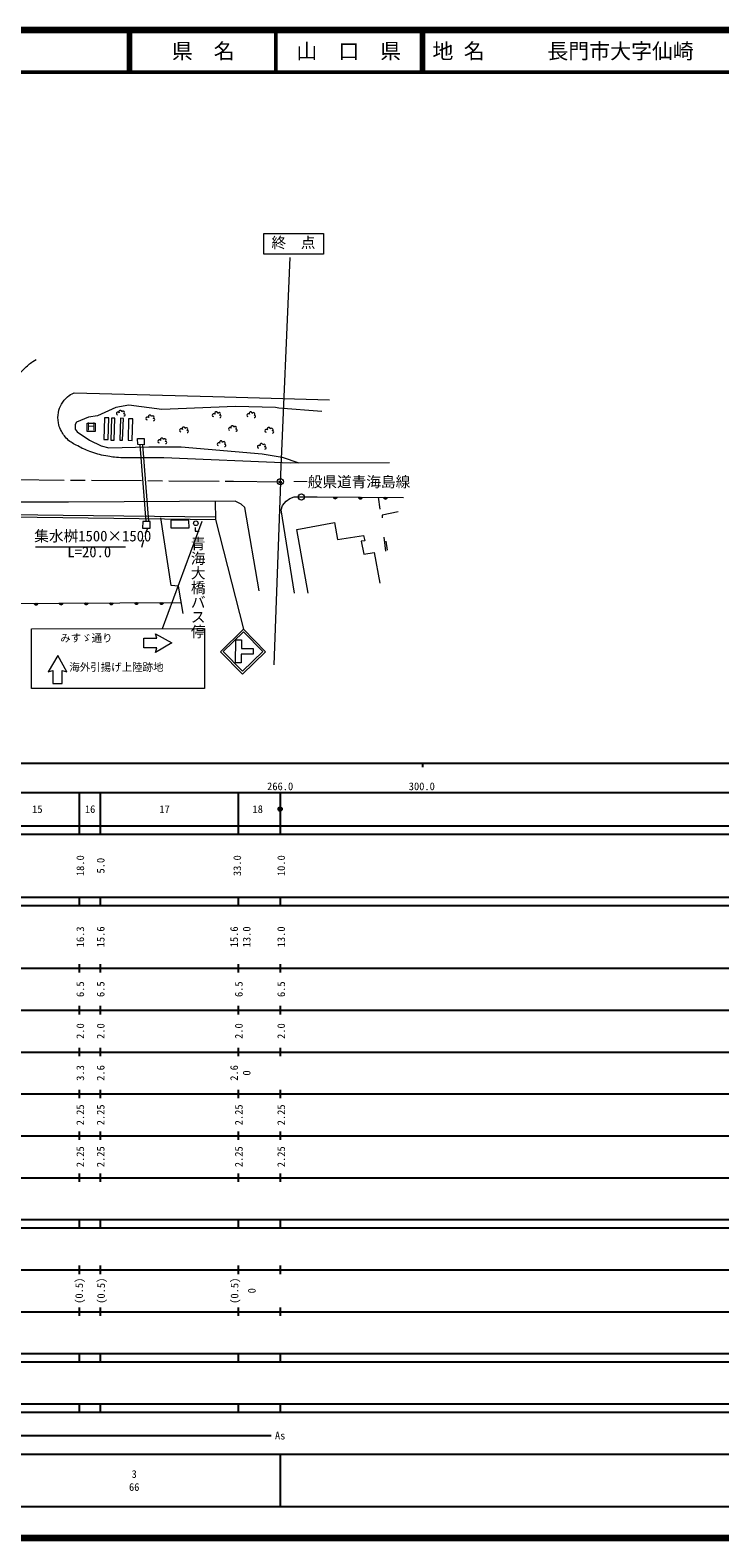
# Model space of a CAD drawing. Units: millimetres on the paper, with parts at other scales. Extents: x 40 to 680, y 20 to 380.
# Drawn here: x 274.3 to 439.1, y 20 to 380 of the extents above; entities that cross this region are included whole.
import ezdxf
from ezdxf.enums import TextEntityAlignment as Align

# ---------------------------------------------------------------- set-up
doc = ezdxf.new("R2010")
doc.units = ezdxf.units.MM
doc.header["$PDMODE"] = 32
doc.header["$PDSIZE"] = 0.5
doc.linetypes.add('CHAIN', pattern=[18.5, 12, -1.5, 3.5, -1.5])
for name, color, linetype, lineweight in [('M-BGD', 7, 'Continuous', 13), ('M-BMK', 2, 'CHAIN', 13), ('M-TTL', 2, 'Continuous', 140), ('M-TTL-BAND', 7, 'Continuous', 25), ('M-TTL-LINE', 7, 'Continuous', 50), ('M-TTL-TXT', 7, 'Continuous', 13), ('M-WORK', 1, 'Continuous', 13)]:
    doc.layers.add(name, color=color, linetype=linetype, lineweight=lineweight)
doc.styles.add('@ＭＳ ゴシック', font='')
doc.styles.add('ＭＳ ゴシック', font='')
doc.styles.get('@ＭＳ ゴシック').set_extended_font_data('@MS Gothic')
doc.styles.get('ＭＳ ゴシック').set_extended_font_data('MS Gothic')

msp = doc.modelspace()

# ---------------------------------------------------------------- linework, layer by layer
at = {"layer": 'M-BGD'}
msp.add_circle((334.06, 272.166), 0.737, dxfattribs=at)
msp.add_point((334.056, 272.059), dxfattribs=at)
at = {"layer": 'M-BMK'}
msp.add_lwpolyline([(270.404, 272.668), (322.821, 272.301), (334.06, 272.166)], dxfattribs=at)
at = {"layer": 'M-TTL'}
for p, q in [((680, 380), (40, 380)), ((40, 20), (680, 20))]:
    msp.add_line(p, q, dxfattribs=at)
at = {"layer": 'M-TTL-BAND'}
for p, q in [((40, 205), (579, 205)), ((368, 205), (368, 204)), ((68, 198), (579, 198)), ((286, 198), (286, 188)), ((291, 198), (291, 188)), ((324, 198), (324, 188)), ((334, 198), (334, 188)), ((40, 190), (579, 190)), ((40, 188), (579, 188)), ((40, 173), (579, 173)), ((286, 173), (286, 171)), ((291, 173), (291, 171)), ((324, 173), (324, 171)), ((334, 173), (334, 171)), ((40, 171), (579, 171)), ((40, 156), (579, 156)), ((286, 157), (286, 155)), ((291, 157), (291, 155)), ((324, 157), (324, 155)), ((334, 157), (334, 155)), ((46, 146), (579, 146)), ((286, 147), (286, 145)), ((291, 147), (291, 145)), ((324, 147), (324, 145)), ((334, 147), (334, 145)), ((286, 137), (286, 135)), ((291, 137), (291, 135)), ((324, 137), (324, 135)), ((334, 137), (334, 135)), ((52, 136), (579, 136)), ((46, 126), (579, 126)), ((286, 127), (286, 125)), ((291, 127), (291, 125)), ((324, 127), (324, 125)), ((334, 127), (334, 125)), ((52, 116), (579, 116)), ((286, 117), (286, 115)), ((291, 117), (291, 115)), ((324, 117), (324, 115)), ((334, 117), (334, 115)), ((46, 106), (579, 106)), ((286, 107), (286, 105)), ((291, 107), (291, 105)), ((324, 107), (324, 105)), ((334, 107), (334, 105)), ((40, 96), (579, 96)), ((40, 94), (579, 94)), ((286, 96), (286, 94)), ((291, 96), (291, 94)), ((324, 96), (324, 94)), ((334, 96), (334, 94)), ((49, 84), (579, 84)), ((286, 85), (286, 83)), ((291, 85), (291, 83)), ((324, 85), (324, 83)), ((334, 85), (334, 83)), ((40, 74), (579, 74)), ((286, 75), (286, 73)), ((291, 75), (291, 73)), ((324, 75), (324, 73)), ((334, 75), (334, 73)), ((40, 64), (579, 64)), ((40, 62), (579, 62)), ((286, 64), (286, 62)), ((291, 64), (291, 62)), ((324, 64), (324, 62)), ((334, 64), (334, 62)), ((40, 52), (579, 52)), ((286, 52), (286, 50)), ((291, 52), (291, 50)), ((324, 52), (324, 50)), ((334, 52), (334, 50)), ((40, 50), (579, 50)), ((70.805, 44.406), (331.835, 44.406)), ((40, 40), (579, 40)), ((334, 40), (334, 27.5)), ((68, 27.5), (579, 27.5))]:
    msp.add_line(p, q, dxfattribs=at)
at = {"layer": 'M-TTL-BAND', "lineweight": 13}
for radius in [0.5, 0.4, 0.3, 0.2, 0.1, 0.02]:
    msp.add_circle((334, 194), radius, dxfattribs=at)
at = {"layer": 'M-TTL-BAND'}
msp.add_point((334, 194), dxfattribs=at)
at = {"layer": 'M-TTL-LINE'}
for p, q in [((297.75, 380), (297.75, 370)), ((298.25, 380), (298.25, 370)), ((333, 380), (333, 370)), ((367.75, 380), (367.75, 370)), ((368.25, 380), (368.25, 370)), ((40, 370), (680, 370))]:
    msp.add_line(p, q, dxfattribs=at)
at = {"layer": 'M-WORK'}
for p, q in [((334.056, 272.059), (336.362, 325.713)), ((300.5, 281.019), (301.877, 262.67)), ((301.131, 281.011), (302.563, 262.656)), ((334.056, 272.059), (332.512, 228.417)), ((342.823, 268.543), (363.501, 268.425)), ((357.869, 265.61), (357.52, 268.459)), ((301.821, 259.883), (302.374, 261.105)), ((315.255, 262.681), (305.805, 237.088)), ((275.586, 256.641), (297.042, 256.621)), ((300.918, 256.538), (301.4, 258.272)), ((358.793, 258.902), (359.183, 255.619)), ((359.275, 257.999), (359.573, 255.865)), ((216.987, 242.858), (310.372, 243.358))]:
    msp.add_line(p, q, dxfattribs=at)
for points in [[(330.078, 331.414), (344.339, 331.417), (344.36, 326.493), (330.094, 326.506)], [(287.931, 286.125), (289.8, 286.125), (289.8, 284.172), (287.931, 284.172)], [(292.012, 287.409), (291.91, 282.263), (292.92, 282.234), (293.047, 287.415)], [(293.672, 287.333), (293.565, 282.117), (294.355, 282.111), (294.533, 287.332)], [(295.829, 287.316), (295.717, 282.113), (296.356, 282.129), (296.548, 287.259)], [(297.809, 287.157), (297.68, 282.079), (298.631, 282.058), (298.836, 287.159)], [(299.948, 282.502), (301.516, 282.507), (301.53, 281.007), (299.971, 281.025)], [(307.868, 262.959), (307.847, 261.187), (312.238, 261.153), (312.191, 262.918)], [(301.162, 262.685), (301.144, 261.121), (302.945, 261.098), (302.908, 262.649)], [(274.593, 237.08), (315.91, 237.091), (315.907, 222.771), (274.59, 222.772)], [(301.425, 234.791), (304.576, 234.806), (304.223, 235.88), (308.131, 233.701), (304.236, 231.426), (304.561, 232.51), (301.435, 232.522)], [(325.222, 237.004), (319.719, 231.586), (324.977, 226.234), (330.464, 231.586)], [(325.211, 236.329), (320.387, 231.66), (325.044, 226.921), (329.879, 231.672)], [(323.425, 234.459), (324.793, 234.456), (324.742, 232.353), (327.593, 232.34), (327.592, 230.988), (324.709, 230.984), (324.708, 228.955), (323.35, 228.961)], [(280.855, 230.656), (278.6, 226.769), (279.67, 227.094), (279.677, 223.962), (281.961, 223.968), (281.958, 227.112), (283.062, 226.749)]]:
    msp.add_lwpolyline(points, close=True, dxfattribs=at)
for points in [[(284.753, 293.423), (317.908, 292.508), (345.788, 291.735)], [(343.942, 288.956), (333.7, 289.71), (332.878, 289.891), (323.339, 290.16), (305.718, 289.448), (297.838, 290.418), (294.737, 289.864), (290.367, 287.94), (288.228, 287.617), (285.38, 286.416), (285.042, 285.801), (285.057, 284.754), (285.519, 284.108), (288.458, 282.138), (291.229, 280.768), (293.091, 280.23), (302.632, 280.491), (310.327, 280.476), (329.683, 278.802), (334.492, 278.064), (338.501, 276.647)], [(360.136, 276.648), (336.393, 276.646), (306.187, 277.92), (295.926, 277.92)], [(329.012, 246.128), (325.567, 266.009), (324.69, 266.825), (323.274, 267.502), (283.451, 267.257), (218.034, 267.29), (212.388, 266.378), (197.06, 267.271), (186.5, 269.787), (175.996, 270.622), (161.335, 272.651)], [(163.634, 267.152), (182.879, 265.129), (251.582, 264.017), (318.52, 263.182)], [(318.516, 263.729), (282.162, 264.144), (203.292, 265.18), (182.254, 265.609), (164.01, 267.637)], [(318.486, 267.472), (318.52, 263.182), (325.222, 237.004)], [(337.393, 245.556), (334.228, 265.465), (334.536, 266.532), (335.429, 267.496), (336.352, 268.143), (337.337, 268.532), (342.823, 268.543)], [(310.827, 240.718), (309.719, 247.258), (307.98, 247.366), (305.51, 263.548)], [(362.207, 265.021), (358.377, 264.201), (358.384, 263.551)], [(313.699, 261.238), (313.72, 260.405), (314.659, 260.405)], [(340.706, 245.537), (337.975, 260.769), (346.963, 262.41), (347.702, 258.409), (353.898, 259.353), (354.196, 258.101), (353.365, 257.999), (354.011, 254.849), (356.453, 255.311), (357.816, 247.977)]]:
    msp.add_lwpolyline(points, dxfattribs=at)
for centre, radius in [((339.064, 268.536), 0.742), ((313.855, 262.256), 0.544)]:
    msp.add_circle(centre, radius, dxfattribs=at)
for centre, radius, start, end in [((295.24, 288.424), 0.359, 37.15409, 254.02396), ((295.813, 288.858), 0.359, 0.28417, 217.15405), ((296.475, 288.695), 0.344, 294.41096, 151.28089), ((296.724, 288.148), 0.257, 257.84591, 114.71584), ((302.876, 287.714), 0.359, 0.28417, 217.15405), ((318.154, 288.06), 0.359, 37.15409, 254.02396), ((318.727, 288.495), 0.359, 0.28417, 217.15405), ((319.389, 288.331), 0.344, 294.41096, 151.28089), ((319.638, 287.784), 0.257, 257.84591, 114.71584), ((326.395, 288.06), 0.359, 37.15409, 254.02396), ((326.968, 288.495), 0.359, 0.28417, 217.15405), ((327.63, 288.331), 0.344, 294.41096, 151.28089), ((327.88, 287.784), 0.257, 257.84591, 114.71584), ((302.303, 287.279), 0.359, 37.15409, 254.02396), ((303.537, 287.55), 0.344, 294.41096, 151.28089), ((303.787, 287.003), 0.257, 257.84591, 114.71584), ((310.352, 284.463), 0.359, 37.15409, 254.02396), ((310.925, 284.897), 0.359, 0.28417, 217.15405), ((311.586, 284.734), 0.344, 294.41096, 151.28089), ((311.836, 284.187), 0.257, 257.84591, 114.71584), ((321.998, 284.771), 0.359, 37.15409, 254.02396), ((322.571, 285.205), 0.359, 0.28417, 217.15405), ((323.232, 285.041), 0.344, 294.41096, 151.28089), ((323.482, 284.495), 0.257, 257.84591, 114.71584), ((330.722, 284.334), 0.359, 37.15409, 254.02396), ((331.295, 284.768), 0.359, 0.28417, 217.15405), ((331.957, 284.605), 0.344, 294.41096, 151.28089), ((305.165, 281.801), 0.359, 37.15409, 254.02396), ((305.738, 282.235), 0.359, 0.28417, 217.15405), ((306.4, 282.071), 0.344, 294.41096, 151.28089), ((306.65, 281.524), 0.257, 257.84591, 114.71584), ((319.297, 281.135), 0.359, 37.15409, 254.02396), ((319.87, 281.569), 0.359, 0.28417, 217.15405), ((320.531, 281.406), 0.344, 294.41096, 151.28089), ((320.781, 280.859), 0.257, 257.84591, 114.71584), ((328.923, 280.512), 0.359, 37.15409, 254.02396), ((329.496, 280.946), 0.359, 0.28417, 217.15405), ((330.158, 280.782), 0.344, 294.41096, 151.28089), ((332.206, 284.058), 0.257, 257.84591, 114.71584), ((330.407, 280.235), 0.257, 257.84591, 114.71584), ((347.163, 268.631), 0.512, 192.35417, 346.9934), ((347.163, 268.631), 0.41, 195.59946, 343.7481), ((347.163, 268.631), 0.307, 201.13391, 338.21365), ((347.163, 268.631), 0.205, 212.95717, 326.39039), ((353.163, 268.596), 0.512, 192.35417, 346.9934), ((353.163, 268.596), 0.41, 195.59946, 343.7481), ((353.163, 268.596), 0.307, 201.13391, 338.21365), ((353.163, 268.596), 0.205, 212.95717, 326.39039), ((359.163, 268.562), 0.512, 192.35417, 346.9934), ((359.163, 268.562), 0.41, 195.59946, 343.7481), ((359.163, 268.562), 0.307, 201.13391, 338.21365), ((359.163, 268.562), 0.205, 212.95717, 326.39039), ((275.678, 243.285), 0.512, 192.98755, 347.62678), ((275.678, 243.285), 0.41, 196.23284, 344.38148), ((275.678, 243.285), 0.307, 201.76729, 338.84704), ((275.678, 243.285), 0.205, 213.59055, 327.02377), ((281.678, 243.317), 0.512, 192.98755, 347.62678), ((281.678, 243.317), 0.41, 196.23284, 344.38148), ((281.678, 243.317), 0.307, 201.76729, 338.84704), ((281.678, 243.317), 0.205, 213.59055, 327.02377), ((287.678, 243.349), 0.512, 192.98755, 347.62678), ((287.678, 243.349), 0.41, 196.23284, 344.38148), ((287.678, 243.349), 0.307, 201.76729, 338.84704), ((287.678, 243.349), 0.205, 213.59055, 327.02377), ((293.678, 243.381), 0.512, 192.98755, 347.62678), ((293.678, 243.381), 0.41, 196.23284, 344.38148), ((293.678, 243.381), 0.307, 201.76729, 338.84704), ((293.678, 243.381), 0.205, 213.59055, 327.02377), ((299.678, 243.414), 0.512, 192.98755, 347.62678), ((299.678, 243.414), 0.41, 196.23284, 344.38148), ((299.678, 243.414), 0.307, 201.76729, 338.84704), ((299.678, 243.414), 0.205, 213.59055, 327.02377), ((305.678, 243.446), 0.512, 192.98755, 347.62678), ((305.678, 243.446), 0.41, 196.23284, 344.38148), ((305.678, 243.446), 0.307, 201.76729, 338.84704), ((305.678, 243.446), 0.205, 213.59055, 327.02377)]:
    msp.add_arc(centre, radius, start, end, dxfattribs=at)
for points, knots in [([(269.653, 293.959), (269.849, 294.556), (269.925, 294.737), (270.136, 295.221), (270.525, 296.118), (270.796, 296.609), (271.377, 297.396), (272.062, 298.324), (272.48, 298.83), (273.326, 299.612), (274.169, 300.392), (274.549, 300.64), (275.676, 301.377)], [0, 0, 0, 0, 1, 1, 1, 2, 2, 2, 3, 3, 3, 4, 4, 4, 4]), ([(295.926, 277.92), (294.269, 278.026), (293.749, 278.07), (292.377, 278.327), (290.836, 278.615), (289.983, 278.863), (288.51, 279.4), (287.354, 279.822), (286.721, 280.113), (285.648, 280.716), (284.643, 281.281), (283.983, 281.507), (283.178, 282.332), (282.414, 283.114), (282.067, 283.648), (281.562, 284.617), (281.258, 285.201), (281.165, 285.574), (281.039, 286.22), (280.851, 287.184), (280.867, 287.764), (281.018, 288.734), (281.143, 289.538), (281.384, 289.961), (281.777, 290.673), (282.211, 291.456), (282.527, 291.885), (283.214, 292.458), (283.758, 292.913), (284.031, 293.07), (284.753, 293.423)], [0, 0, 0, 0, 1, 1, 1, 2, 2, 2, 3, 3, 3, 4, 4, 4, 5, 5, 5, 6, 6, 6, 7, 7, 7, 8, 8, 8, 9, 9, 9, 10, 10, 10, 10])]:
    msp.add_open_spline(points, degree=3, knots=knots, dxfattribs=at)

# ---------------------------------------------------------------- texts
at = {"layer": 'M-TTL-BAND', "style": 'ＭＳ ゴシック'}
for s, p in [('266.0', (334, 199.445)), ('300.0', (367.844, 199.445)), ('15', (275.997, 194)), ('16', (288.597, 194)), ('17', (306.381, 194)), ('18', (328.632, 194)), ('As', (334, 44.406)), ('3', (299.132, 35.238)), ('66', (299.132, 32.131))]:
    msp.add_text(s, height=1.833, dxfattribs=at).set_placement(p, align=Align.MIDDLE_CENTER)
for s, p in [('18.0', (286.245, 180.5)), ('5.0', (291.12, 180.5)), ('33.0', (323.746, 180.5)), ('10.0', (334.247, 180.5)), ('16.3', (286.245, 163.5)), ('15.6', (291.12, 163.5)), ('15.6', (322.996, 163.5)), ('13.0', (325.996, 163.5)), ('13.0', (334.247, 163.5)), ('6.5', (286.245, 151)), ('6.5', (291.12, 151)), ('6.5', (324.121, 151)), ('6.5', (334.247, 151)), ('2.0', (286.245, 141)), ('2.0', (291.12, 141)), ('2.0', (324.121, 141)), ('2.0', (334.247, 141)), ('3.3', (286.245, 131)), ('2.6', (291.12, 131)), ('2.6', (322.996, 131)), ('0', (325.996, 131)), ('2.25', (286.245, 121)), ('2.25', (291.12, 121)), ('2.25', (324.121, 121)), ('2.25', (334.247, 121)), ('2.25', (286.245, 111)), ('2.25', (291.12, 111)), ('2.25', (324.121, 111)), ('2.25', (334.247, 111)), ('(0.5)', (285.974, 79)), ('(0.5)', (291.224, 79)), ('(0.5)', (323.1, 79)), ('0', (327.225, 79))]:
    msp.add_text(s, height=1.833, rotation=90, dxfattribs=at).set_placement(p, align=Align.MIDDLE_CENTER)
at = {"layer": 'M-TTL-TXT', "style": 'ＭＳ ゴシック'}
for s, p in [('県\u3000名', (315.625, 375)), ('山\u3000口\u3000県', (350.375, 375))]:
    msp.add_text(s, height=3.666, dxfattribs=at).set_placement(p, align=Align.MIDDLE_CENTER)
msp.add_text('地 名      長門市大字仙崎', height=3.666, dxfattribs=at).set_placement((370.38, 375), align=Align.MIDDLE_LEFT)
at = {"layer": 'M-WORK', "style": 'ＭＳ ゴシック'}
for s, height, p in [('終\u3000点', 2.566, (331.924, 327.214)), ('一般県道青海島線', 2.566, (337.098, 270.093)), ('集水桝1500×1500', 2.566, (275.263, 257.157)), ('L=20.0', 2.566, (283.168, 253.366)), ('みすゞ通り', 1.833, (281.468, 233.381)), ('海外引揚げ上陸跡地', 1.833, (283.638, 226.433))]:
    msp.add_text(s, height=height, dxfattribs=at).set_placement(p, align=Align.BOTTOM_LEFT)
msp.add_text('Ｈ', height=1.833, dxfattribs=at).set_placement((288.87, 283.899), align=Align.BOTTOM_CENTER)
at = {"layer": 'M-WORK', "style": '@ＭＳ ゴシック'}
msp.add_text('青海大橋バス停', height=2.566, rotation=270, dxfattribs=at).set_placement((312.321, 259.167), align=Align.BOTTOM_LEFT)

doc.saveas('drawing.dxf')
